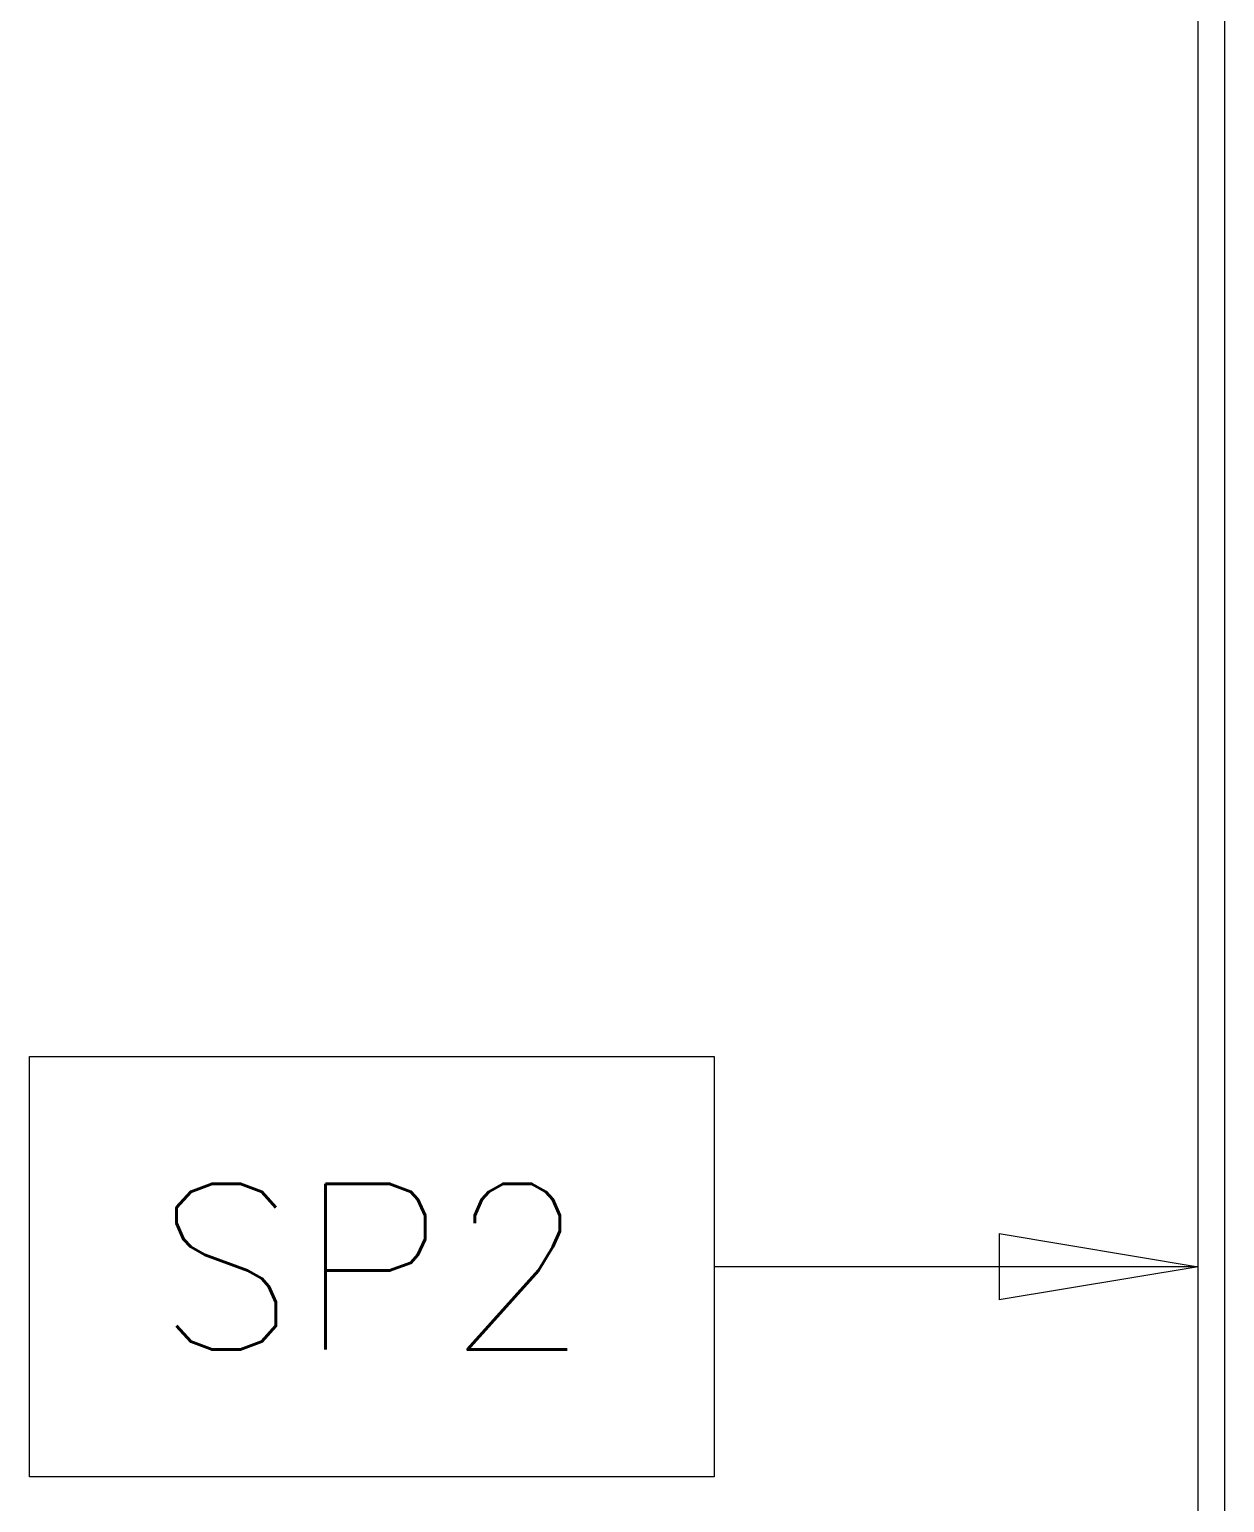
# Model space of a CAD drawing. Header units: inches. Extents: x 16559 to 58559, y 6500 to 36200.
# Drawn here: x 20341 to 22145, y 21605 to 23827 of the extents above; entities that cross this region are included whole.
import ezdxf
from ezdxf.enums import TextEntityAlignment as Align

# ---------------------------------------------------------------- set-up
doc = ezdxf.new("R2010")
doc.units = ezdxf.units.IN
doc.header["$LTSCALE"] = 300
for name, color, linetype in [('CONTORNO', 3, 'Continuous'), ('PROTEZIONI', 40, 'Continuous'), ('TESTI', 3, 'Continuous')]:
    doc.layers.add(name, color=color, linetype=linetype)
doc.styles.get("Standard").update_dxf_attribs({"font": 'romans.shx'})
doc.dimstyles.new('sc1a100', dxfattribs={"dimscale": 100, "dimtxt": 3, "dimasz": 3, "dimexe": 0, "dimexo": 0, "dimgap": 1, "dimtad": 1, "dimzin": 12, "dimdsep": 46, "dimtxsty": 'Standard', "dimblk": 'CLOSEDBLANK', "dimcen": 1, "dimclrd": 253, "dimclre": 253, "dimclrt": 2, "dimadec": 0, "dimazin": 3, "dimtfac": 1, "dimtmove": 0, "dimatfit": 1, "dimldrblk": 'CLOSEDBLANK', "dimfxl": 1, "dimtolj": 1, "dimtzin": 0, "dimarcsym": 0})

# ---------------------------------------------------------------- blocks, each defined once
blk = doc.blocks.new('_ClosedBlank')
at = {"color": 0, "linetype": 'ByBlock', "lineweight": -2}
for p, q in [((-1, 0.1667), (0, 0)), ((-1, 0.1667), (-1, -0.1667)), ((0, 0), (-1, -0.1667))]:
    blk.add_line(p, q, dxfattribs=at)

msp = doc.modelspace()

# ---------------------------------------------------------------- linework, layer by layer
at = {"layer": 'PROTEZIONI'}
msp.add_lwpolyline([(22104.563, 25184.213), (22144.563, 25184.213), (22144.563, 20109.213), (22104.563, 20109.213)], close=True, dxfattribs=at)
at = {"layer": 'TESTI', "color": 3, "linetype": 'Continuous'}
msp.add_lwpolyline([(21374.415, 21643.374), (20341.415, 21643.374), (20341.415, 22277.374), (21374.415, 22277.374)], close=True, dxfattribs=at)

# ---------------------------------------------------------------- texts
msp.add_attdef('SP2', text='XXX', height=250, rotation=0, dxfattribs=at).set_placement((20857.915, 21960.374), align=Align.MIDDLE)

# ---------------------------------------------------------------- leaders
at = {"layer": 'CONTORNO', "ltscale": 2}
msp.add_leader([(22104.563, 21960.374), (21374.415, 21960.374)], dimstyle='sc1a100', override={"dimgap": 1, "dimtad": 0}, dxfattribs=at)

doc.saveas('drawing.dxf')
